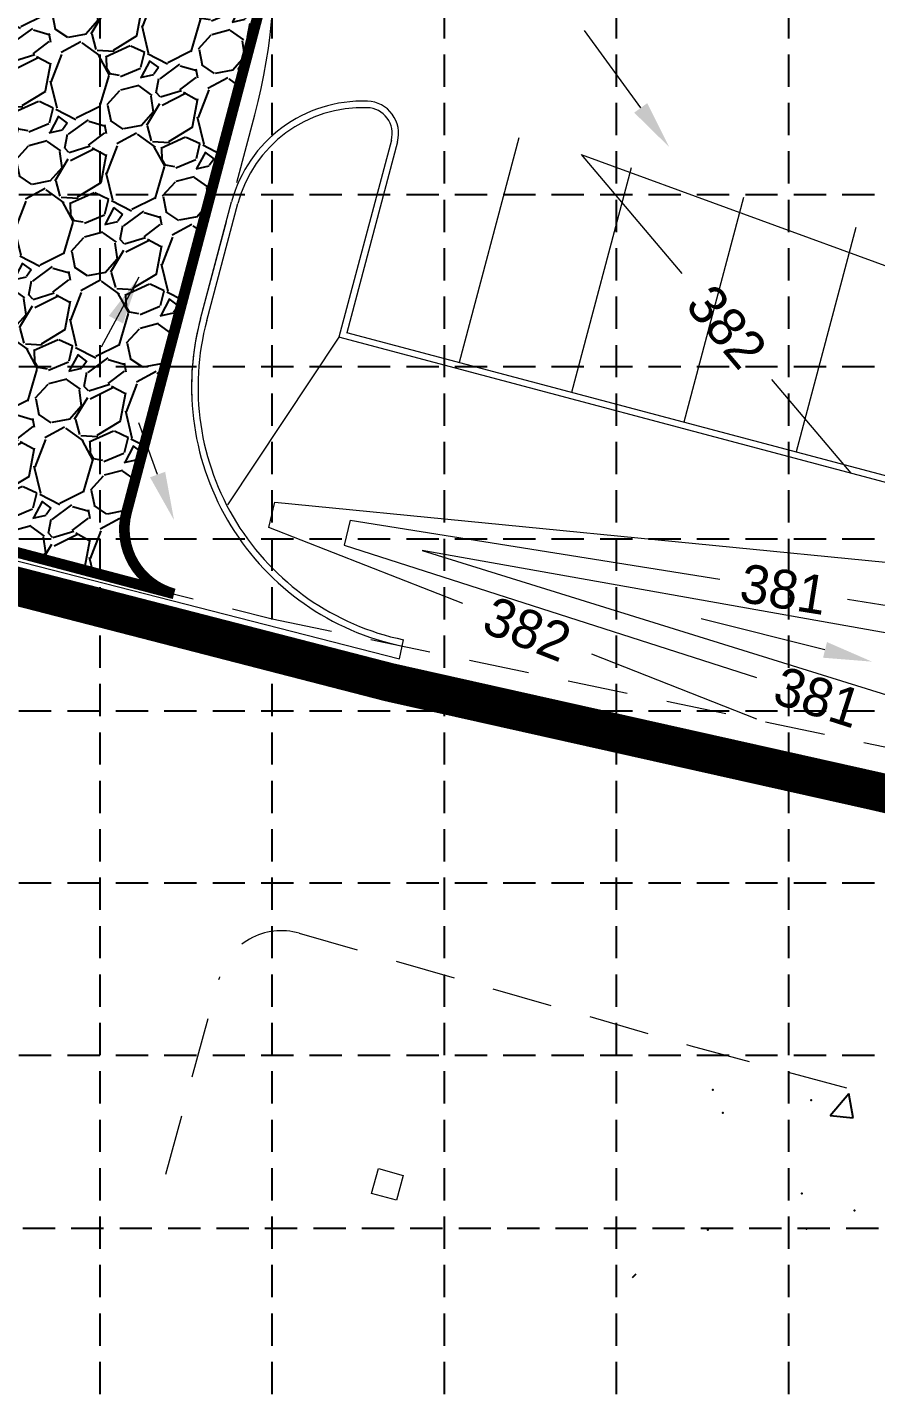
# Model space of a CAD drawing. Header units: feet. Extents: x 3681 to 4536, y 5858 to 6393.
# Drawn here: x 4089.5 to 4155.2, y 5952.6 to 6058.4 of the extents above; entities that cross this region are included whole.
import ezdxf
from ezdxf.enums import TextEntityAlignment as Align

# ---------------------------------------------------------------- set-up
doc = ezdxf.new("R2010")
doc.units = ezdxf.units.FT
doc.header["$MEASUREMENT"] = 0
for name, pattern in [('DGN Style 2', [7.80286178864948, 4.681717073189688, -3.121144715459792]), ('DGN Style 3', [10.924006504109272, 7.80286178864948, -3.121144715459792]), ('HIDDEN', [0.375, 0.25, -0.125])]:
    doc.linetypes.add(name, pattern=pattern)
doc.layers.get('0').update_dxf_attribs({"lineweight": 0})
doc.layers.add('GRID', color=254, linetype='HIDDEN')
doc.layers.add('LEGEND', color=7, linetype='Continuous')
for name, color, linetype, lineweight in [('Level 25', 7, 'Continuous', 0), ('Level 35', 7, 'Continuous', 0), ('Level 38', 7, 'Continuous', 0), ('Level 41', 7, 'Continuous', 0), ('LIMITS OF DISTURBANCE', 1, 'HIDDEN', 50), ('PC', 7, 'Continuous', 0), ('Proposed Contour Numbers', 7, 'Continuous', 0)]:
    doc.layers.add(name, color=color, linetype=linetype, lineweight=lineweight)
doc.styles.add('Style-ENGINEERING', font='ENGINEERING.shx')

msp = doc.modelspace()

# ---------------------------------------------------------------- hatches: boundary and pattern name
at = {"layer": 'LEGEND'}
h = msp.add_hatch(dxfattribs=at)
h.set_pattern_fill('GRAVEL', color=4, scale=8.280596459512472, angle=-148.7399735842185, style=0)
h.set_pattern_definition([(79.27282641578148, (2204.301276772124, 18541.98601921828), (17.954491909109, 98.08178325671817), [1.114038325276969, -110.289992936735]), (36.22972641578147, (2204.508636250187, 18543.08059122308), (-80.64419448890493, -58.64226039043022), [1.911724743414727, -189.2606916338827]), (343.7704264157816, (2206.050734960319, 18544.21046766364), (-118.0511535576841, 34.8929058264553), [1.347981736451117, -133.4503575205897]), (118.5337264157815, (2207.73707433656, 18547.65590114986), (78.86141614262148, -145.8655431373037), [1.740896038454983, -172.3486746846575]), (144.0937264157815, (2206.905490562173, 18549.18534101518), (86.95608558282198, -63.45611871809569), [1.707086363110793, -169.0017818046694]), (208.5337264157816, (2205.522788049514, 18550.18648314532), (145.8655431373037, 78.86141614262147), [1.740896038454983, -172.3486746846575]), (248.9542264157816, (2203.993348184178, 18549.35489937092), (49.04975451109652, 126.6451271390561), [2.302245953041794, -227.9221671780155]), (283.5153264157815, (2203.166582370669, 18547.20622858232), (44.98470559276738, -185.8043789895059), [2.17355720346451, -215.1822376683545]), (332.6896264157814, (2203.674555789256, 18545.0928622295), (112.4883437074416, -57.64357227644827), [1.746791823134145, -172.9325809439987]), (26.49642641578151, (2205.226641245496, 18544.29141410563), (-82.15967314179797, -40.18853391288072), [1.994232606537307, -97.71735631734572]), (73.65742641578154, (2207.011403869457, 18545.18112331892), (37.67432822100763, 129.4265766495341), [2.578975206122242, -255.3187358598205]), (350.0741264157809, (2200.686460342339, 18543.47266458823), (75.33095242430088, -12.39160327271949), [0.8802356842426328, -87.14370536686127]), (22.72922641578153, (2201.553523964667, 18543.32093386253), (-100.6135721696665, -41.70395968563632), [1.674642986182424, -165.79005310069]), (76.26002641578148, (2203.098119361341, 18543.967979162), (-4.296992082564503, 7.078430560826207), [1.171050231900702, -10.53947692889571]), (54.45862641578148, (2204.109248237603, 18543.41935711023), (-26.79815274523475, -35.64181872862527), [0.6306336651635503, -62.43250927508706]), (143.0614264157815, (2204.47582850094, 18543.93249931406), (19.96940116861963, -16.93829667544174), [0.8918450804788719, -43.70053315241162]), (242.2238264157816, (2203.76299229083, 18544.46846252098), (-12.64127893466715, -27.04783808077858), [1.448516458066057, -46.83524402872111]), (12.8251264157815, (2203.087957203055, 18543.18685535471), (-18.45384370859103, -1.515566305432097), [1.047420926760186, -25.13812708403386]), (227.6495264157815, (2208.58131695578, 18546.42475395073), (-57.89335833269033, -64.20515048341862), [1.46732169262561, -145.2652201967761]), (281.6062264157815, (2207.592833670454, 18545.34034410421), (-18.95322761768041, 95.05066978075051), [1.231001750267583, -121.8689165780005]), (144.4586264157815, (2203.947355353612, 18541.77116968063), (35.64181872862527, -26.79815274523475), [1.26125904973064, -61.80188389051992]), (194.8705264157815, (2202.921070945982, 18542.50433020731), (83.67524019819211, 21.73468346699744), [1.46732169262561, -145.2652201967761]), (190.7040264157815, (2205.91718268899, 18550.81337954038), (43.98611921092225, 7.328133288522936), [1.41498832300149, -69.33446094945882]), (146.0351264157815, (2204.526814704562, 18550.55056672214), (82.65899954932969, -56.37781609421189), [1.185599239880076, -117.3744986406532]), (278.0614264157815, (2199.579580317045, 18548.80662814352), (7.328086485384722, -43.98612714599727), [1.261259049730642, -61.80188389052004]), (228.6140264157815, (2199.756453320201, 18547.55782872649), (74.83164371969472, 84.17456302957909), [1.388084665104534, -137.4200092185081]), (280.7040264157815, (2203.048010218531, 18550.91215361243), (-7.328133288522916, 43.98611921092225), [0.7074941615007456, -70.04195511095963]), (312.5699264157815, (2200.004286019286, 18549.06444758868), (24.26637785362981, -24.01673822798323), [0.4222276134705407, -41.80069106491625]), (17.22382641578149, (2200.289919840614, 18548.75349607771), (-25.53227138135561, -5.812559985123816), [1.707086363110791, -32.43468230208732]), (37.26902641578144, (2201.920455052325, 18549.25897280976), (-66.4872941208549, -50.0483299975558), [1.582007953589857, -156.6185638292916]), (154.9501264157815, (2203.376263123102, 18545.10552107432), (15.67241742210473, -9.859857123312489), [1.194244182583807, -28.66186866260782]), (204.4172264157815, (2202.294349963113, 18545.61117321853), (-128.9272936783619, -58.89192671861043), [2.085004504926465, -206.4150899220725]), (272.2054264157816, (2200.395833147927, 18544.74927838143), (-1.765223248364904, 66.73696444338265), [0.8525370890855634, -84.40142023736455]), (301.2600264157815, (2200.428640897146, 18543.89737029046), (11.37541912327918, -2.781437617548747), [0.4968357875707481, -7.78376067194172]), (331.5164264157814, (2202.190933342344, 18549.1325597737), (-58.3926231110966, 32.36107493639025), [1.150373582541311, -113.8873490178341]), (259.2728264157815, (2203.202062218605, 18548.58393772195), (-17.95449190910898, -98.08178325671818), [2.228076650553937, -109.1759546114579]), (211.2600264157815, (2202.787343262506, 18546.39479371235), (-2.781437617548747, -11.37541912327919), [2.152955079473243, -6.127641380039228]), (176.5648264157815, (2200.946951886189, 18545.27757611661), (100.8632153321984, -6.579176675720753), [1.309278228599355, -129.6184452641786]), (105.3146264157814, (2199.640027030286, 18545.35602587208), (-10.10953596887767, 32.61070465532683), [1.205671405697935, -59.07798168516341]), (58.90602641578151, (2199.321585459712, 18546.51888547404), (91.52016868721756, 152.4271445891839), [1.963039599674311, -194.3412433110186]), (26.68612641578152, (2200.33538643466, 18548.1998806529), (96.31654118085653, 48.78249061550483), [2.076765311449268, -205.5995422573732])])
edge = h.paths.add_edge_path()
edge.add_line((4070.829395229571, 6022.40973983428), (4100.853838198721, 6014.473733952948))
edge.add_arc((4102.176505579789, 6019.477806775494), 5.175924440549948, 165.2333375182481, 255.1942815803191, ccw=False)
edge.add_line((4097.171532317442, 6020.79706279973), (4109.288814371313, 6066.657420936396))
edge.add_line((4109.288814371313, 6066.657420936396), (4089.257518781745, 6071.952056369694))
edge.add_line((4089.257518781745, 6071.952056369694), (4077.157035872968, 6026.094556632565))
edge.add_arc((4072.152062610643, 6027.413812656805), 5.175924440530633, 255.1942815802161, 345.2333375181489, ccw=False)

# ---------------------------------------------------------------- linework, layer by layer
at = {"color": 0, "linetype": 'ByBlock', "lineweight": -2}
for p, q in [((4151.652921028605, 5974.064236886276), (4153.099193150401, 5975.787836883294)), ((4153.446087418488, 5973.907342983891), (4153.099210562966, 5975.787823530511)), ((4151.652921037462, 5974.064236889714), (4153.446071494026, 5973.907356552769)), ((4136.346506944007, 5961.516380343996), (4136.634310430004, 5961.816333423831))]:
    msp.add_line(p, q, dxfattribs=at)
for p in [(4142.571632988691, 5976.057003728938), (4150.180442562684, 5975.275226088413), (4143.34186045095, 5974.284099939927), (4149.464370430095, 5968.034251305137), (4153.551699801678, 5966.709218441377), (4142.189741690334, 5965.213388278534), (4149.815646903166, 5965.288410473474)]:
    msp.add_point(p, dxfattribs=at)
at = {"layer": 'GRID', "linetype": 'HIDDEN', "ltscale": 10}
for p, q in [((4095.089336812588, 6378.749137308389), (4095.089336812588, 5912.023582068916)), ((4108.422670145908, 6378.749137308389), (4108.422670145908, 5912.023582068916)), ((4121.75600347923, 6378.749137308389), (4121.75600347923, 5912.023582068916)), ((4135.089336812551, 6378.749137308389), (4135.089336812551, 5912.023582068916)), ((4148.422670145872, 6378.749137308389), (4148.422670145872, 5912.023582068916)), ((3695.089336812951, 6045.415803975358), (4521.756003478866, 6045.415803975358)), ((3695.089336812951, 6032.082470642037), (4521.756003478866, 6032.082470642037)), ((3695.089336812951, 6018.749137308716), (4521.756003478866, 6018.749137308716)), ((3695.089336812951, 6005.415803975395), (4521.756003478866, 6005.415803975395)), ((3695.089336812951, 5992.082470642074), (4521.756003478866, 5992.082470642074)), ((3695.089336812951, 5978.749137308752), (4521.756003478866, 5978.749137308752)), ((3695.388284074318, 5965.356915402201), (4522.054950740233, 5965.356915402201))]:
    msp.add_line(p, q, dxfattribs=at)
at = {"layer": 'LEGEND', "color": 4, "const_width": 0.8280596459512473}
msp.add_lwpolyline([(4070.829395229571, 6022.40973983428), (4100.853838198721, 6014.473733952948, -0.4140139244211871), (4097.171532317442, 6020.79706279973), (4109.288814371313, 6066.657420936396), (4089.257518781745, 6071.952056369694), (4077.157035872968, 6026.094556632565, -0.4144132285109485)], format="xyb", close=True, dxfattribs=at)
at = {"layer": 'Level 25', "color": 7, "linetype": 'DGN Style 3', "lineweight": 0}
msp.add_line((4102.89394575168, 6035.77459188594), (4107.102788944947, 6051.575233368017), dxfattribs=at)
for centre, radius, start, end in [((4064.10217761889, 6063.029377840013), 44.5, 345.0843641371141, 388.1334439373495), ((4122.703216137842, 6030.497963533674), 20.5, 165.0843641371169, 182.020011636152)]:
    msp.add_arc(centre, radius, start, end, dxfattribs=at)
at = {"layer": 'Level 35', "color": 7, "linetype": 'DGN Style 2', "lineweight": 0}
for p, q in [((4075.108957569387, 6020.991374591817), (4108.444766980295, 6012.532050074958)), ((4108.444766980295, 6012.532050074958), (4164.702590855115, 6000.790842332024)), ((4110.535491527405, 5988.191912888784), (4140.870734914798, 5979.480664467173)), ((4100.211806597517, 5969.53816848612), (4104.330351784349, 5984.697074751472)), ((4140.870734914798, 5979.480664467173), (4237.921528902507, 5953.191044831206))]:
    msp.add_line(p, q, dxfattribs=at)
msp.add_arc((4109.15543735657, 5983.3861402677), 5, 73.97773766918657, 164.8001354820564, dxfattribs=at)
at = {"layer": 'Level 38', "color": 7, "linetype": 'Continuous', "lineweight": 0}
for p, q in [((4127.549229440545, 6049.787478801862), (4122.930957810368, 6032.390020161305)), ((4117.67474731839, 6049.616225488839), (4113.620680427014, 6034.34417855944)), ((4118.158010058407, 6049.487940165781), (4114.232228490089, 6034.699155976393)), ((4136.247958760824, 6047.478342986773), (4131.629687130647, 6030.080884346216)), ((4102.89394575168, 6035.77459188594), (4105.307967343814, 6044.837198392242)), ((4103.377098687928, 6035.645893633446), (4105.791120280063, 6044.70850013975)), ((4144.946688081102, 6045.169207171684), (4140.328416450925, 6027.771748531128)), ((4153.645417401381, 6042.860071356596), (4149.027145771204, 6025.462612716039)), ((4192.875769789552, 6013.305385577521), (4113.620680427014, 6034.34417855944)), ((4187.688164972442, 6015.199786871201), (4114.23222849009, 6034.699155976395)), ((4053.916414483298, 6025.900561620574), (4118.310732227928, 6009.451441609584)), ((4118.310732227928, 6009.451441609584), (4118.617184593736, 6010.919803604289))]:
    msp.add_line(p, q, dxfattribs=at)
for centre, radius, start, end in [((4115.454179005019, 6042.134535089861), 10.5, 87.94036508614995, 165.0843641371108), ((4115.45417900502, 6042.134535089863), 10, 87.94036508616217, 165.0843641371116), ((4115.741696358329, 6050.129366781082), 2, 345.1333267376448, 447.9403650861593), ((4115.74169635833, 6050.129366781083), 2.5, 345.1333267376551, 447.9403650861491), ((4122.703216137842, 6030.497963533674), 20.5, 165.0843641371169, 258.2113828950359), ((4122.703216137842, 6030.497963533674), 20, 165.0843641371169, 258.2113828950359)]:
    msp.add_arc(centre, radius, start, end, dxfattribs=at)
at = {"layer": 'Level 41', "color": 7, "linetype": 'Continuous', "lineweight": 0}
for p, q in [((4116.136284711411, 5968.042695720756), (4116.668469867931, 5969.970590676188)), ((4116.668469867931, 5969.970590676188), (4118.596364823364, 5969.438405519668)), ((4118.596364823364, 5969.438405519668), (4118.064179666843, 5967.510510564236)), ((4118.064179666843, 5967.510510564236), (4116.136284711411, 5968.042695720756))]:
    msp.add_line(p, q, dxfattribs=at)
at = {"layer": 'LIMITS OF DISTURBANCE', "color": 1, "linetype": 'HIDDEN', "lineweight": -3, "ltscale": 65, "const_width": 3}
msp.add_lwpolyline([(4333.095467428217, 6241.250459020439), (4313.741239907132, 6169.253762979755), (4266.132030067381, 5990.897270012676), (4258.987190020149, 5979.318413547655), (4241.879611434918, 5976.745229445409), (4216.640720477424, 5984.062968311788), (4184.696314292912, 5992.366492079572), (4155.201209529223, 5999.188678049166), (4117.511460283883, 6007.629027390743), (4052.917732327901, 6024.287770602703), (3930.481158866696, 6060.442491921914), (3915.364543192959, 6065.142446076661), (3910.402555661101, 6066.35965463017)], dxfattribs=at)
at = {"layer": 'PC', "color": 43, "linetype": 'Continuous', "lineweight": 0}
for p, q in [((4132.3818568407, 6048.504625571259), (4140.179982851218, 6039.281337307269)), ((4132.3818568407, 6048.504625571259), (4174.616988900242, 6033.065834293114)), ((4113.620680427014, 6034.34417855944), (4104.983381974771, 6021.378296575551)), ((4147.120727094596, 6031.072123345225), (4153.248225108283, 6023.824782068482)), ((4108.18009988133, 6019.625935185655), (4108.641433746951, 6021.57200072012)), ((4108.641433746951, 6021.57200072012), (4165.234609103807, 6016.018042294708)), ((4114.479630350344, 6020.187999123251), (4114.018296484722, 6018.241933588787)), ((4114.479630350344, 6020.187999123251), (4143.121876159289, 6015.625177986493)), ((4123.202168326068, 6013.724797806814), (4108.18009988133, 6019.625935185655)), ((4114.018296484722, 6018.241933588787), (4145.945039518196, 6008.010705208076)), ((4175.223088341486, 6008.030494855734), (4120.060869226875, 6017.837197248983)), ((4120.060869226875, 6017.837197248983), (4164.738496373606, 6003.951213503688)), ((4152.997473207924, 6014.051956974001), (4204.939454675828, 6005.777397342479)), ((4145.982387950936, 6004.776016484118), (4133.207948791383, 6009.794214923001))]:
    msp.add_line(p, q, dxfattribs=at)
for points in [[(4136.986522623307, 6052.113124704887), (4132.626976260464, 6058.107500953795)], [(4098.12815935007, 6039.01084341235), (4095.200092368909, 6033.573004733053)], [(4099.573411950552, 6023.714632800163), (4098.128159350069, 6027.716870770731)], [(4151.255443011749, 6010.1355642875), (4141.672826127869, 6012.53121850847)]]:
    msp.add_lwpolyline(points, dxfattribs=at)
for points in [[(4137.491982675996, 6052.480732015934), (4139.192166489588, 6049.08036438875), (4136.481062570617, 6051.745517393841)], [(4098.128159350071, 6039.01084341235), (4095.799946552683, 6036.005412882031), (4096.900623474695, 6035.412740693255)], [(4100.161258137859, 6023.926910590024), (4100.847078689719, 6020.187555676319), (4098.985565763245, 6023.502355010301)], [(4151.407027777396, 6010.741903350091), (4154.893477387293, 6009.226055693613), (4151.103858246101, 6009.529225224909)]]:
    msp.add_solid(points, dxfattribs=at)

# ---------------------------------------------------------------- texts
at = {"layer": 'Proposed Contour Numbers', "color": 43, "linetype": 'Continuous', "lineweight": 0, "style": 'Style-ENGINEERING'}
for s, rotation, p in [('382', 310.2139247251998, (4143.650354972906, 6035.176730326247)), ('381', 350.948615989338, (4148.059674683607, 6014.838567480247)), ('382', 338.5535506861069, (4128.205058558726, 6011.759506364907)), ('381', 342.2314492155855, (4150.706582857398, 6006.484823369864))]:
    msp.add_text(s, height=3, rotation=rotation, dxfattribs=at).set_placement(p, align=Align.MIDDLE_CENTER)

doc.saveas('drawing.dxf')
